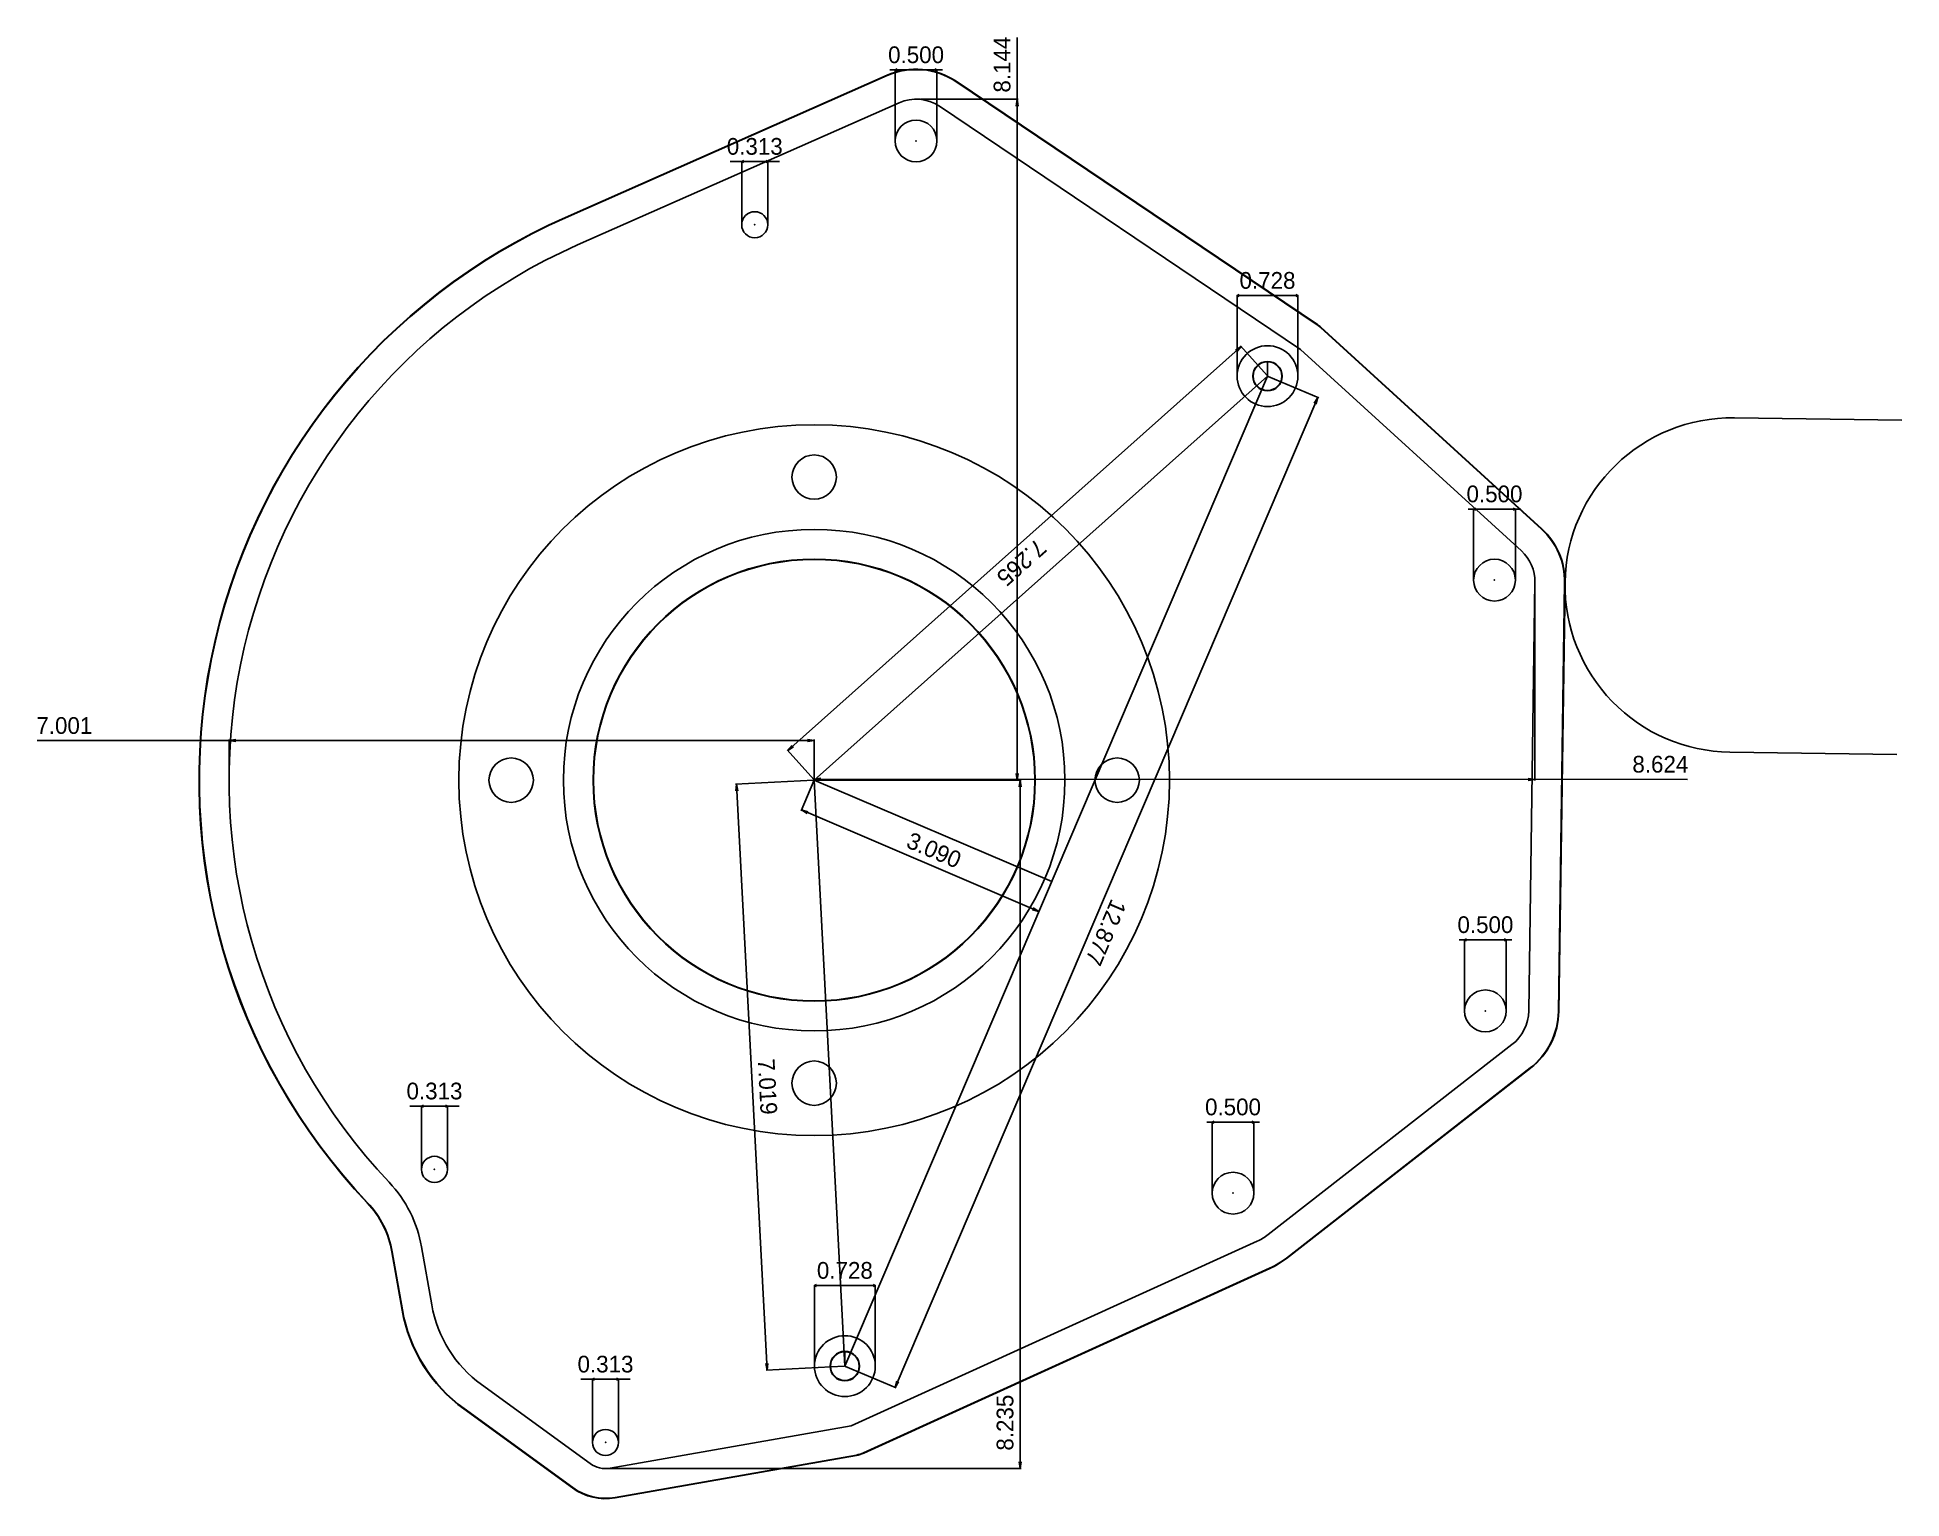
# Model space of a CAD drawing. Extents: x -9.3 to 13, y -8.6 to 8.9.
import ezdxf
from ezdxf.enums import TextEntityAlignment as Align

# ---------------------------------------------------------------- set-up
doc = ezdxf.new("R2010")
doc.units = 0

msp = doc.modelspace()

# ---------------------------------------------------------------- linework, layer by layer
at = {"layer": 'CAM', "color": 7, "linetype": 'CONTINUOUS'}
for p, q in [((0.904236, 8.496401), (1.534396, 8.496401)), ((0.969316, 8.496401), (0.994316, 8.508901)), ((0.969316, 7.648941), (0.969316, 8.500211)), ((0.969316, 8.496401), (0.994316, 8.483901)), ((1.469316, 8.496401), (1.444316, 8.508901)), ((1.469316, 8.496401), (1.444316, 8.483901)), ((1.469316, 7.648941), (1.469316, 8.500211)), ((-1.006046, 7.400336), (-0.415886, 7.400336)), ((-0.867216, 7.400336), (-0.842216, 7.412836)), ((-0.867216, 6.646626), (-0.867216, 7.404146)), ((-0.867216, 7.400336), (-0.842216, 7.387836)), ((-0.554716, 7.400336), (-0.579716, 7.412836)), ((-0.554716, 7.400336), (-0.579716, 7.387836)), ((-0.554716, 6.646626), (-0.554716, 7.404146)), ((5.060016, 5.797221), (5.085016, 5.809721)), ((5.060016, 4.835761), (5.060016, 5.801031)), ((5.788016, 5.797221), (5.763016, 5.809721)), ((5.788016, 4.835761), (5.788016, 5.801031)), ((5.060016, 5.797221), (5.788016, 5.797221)), ((5.060016, 5.797221), (5.085016, 5.784721)), ((5.788016, 5.797221), (5.763016, 5.784721)), ((7.824472, 3.242798), (8.454632, 3.242798)), ((7.889552, 3.242798), (7.914552, 3.255298)), ((7.889552, 2.395338), (7.889552, 3.246608)), ((7.889552, 3.242798), (7.914552, 3.230298)), ((8.389552, 3.242798), (8.364552, 3.255298)), ((8.389552, 3.242798), (8.364552, 3.230298)), ((8.389552, 2.395338), (8.389552, 3.246608)), ((7.715911, -1.909826), (8.346071, -1.909826)), ((7.780991, -1.909826), (7.805991, -1.897326)), ((7.780991, -2.757286), (7.780991, -1.906016)), ((7.780991, -1.909826), (7.805991, -1.922326)), ((8.280991, -1.909826), (8.255991, -1.897326)), ((8.280991, -1.909826), (8.255991, -1.922326)), ((8.280991, -2.757286), (8.280991, -1.906016)), ((-4.83788, -3.899731), (-4.24772, -3.899731)), ((-4.69905, -3.899731), (-4.67405, -3.887231)), ((-4.69905, -4.653441), (-4.69905, -3.895921)), ((-4.69905, -3.899731), (-4.67405, -3.912231)), ((-4.38655, -3.899731), (-4.41155, -3.887231)), ((-4.38655, -3.899731), (-4.41155, -3.912231)), ((-4.38655, -4.653441), (-4.38655, -3.895921)), ((4.69617, -4.090271), (5.32633, -4.090271)), ((4.76125, -4.090271), (4.78625, -4.077771)), ((4.76125, -4.937731), (4.76125, -4.086461)), ((4.76125, -4.090271), (4.78625, -4.102771)), ((5.26125, -4.090271), (5.23625, -4.077771)), ((5.26125, -4.090271), (5.23625, -4.102771)), ((5.26125, -4.937731), (5.26125, -4.086461)), ((0.003346, -6.045381), (0.028346, -6.032881)), ((0.003346, -7.006841), (0.003346, -6.041571)), ((0.003346, -6.045381), (0.731346, -6.045381)), ((0.003346, -6.045381), (0.028346, -6.057881)), ((0.731346, -6.045381), (0.706346, -6.032881)), ((0.731346, -6.045381), (0.706346, -6.057881)), ((0.731346, -7.006841), (0.731346, -6.041571)), ((-2.791531, -7.16675), (-2.201371, -7.16675)), ((-2.652701, -7.16675), (-2.627701, -7.15425)), ((-2.652701, -7.92046), (-2.652701, -7.16294)), ((-2.652701, -7.16675), (-2.627701, -7.17925)), ((-2.340201, -7.16675), (-2.365201, -7.15425)), ((-2.340201, -7.16675), (-2.365201, -7.17925)), ((-2.340201, -7.92046), (-2.340201, -7.16294))]:
    msp.add_line(p, q, dxfattribs=at)
at = {"layer": 'CAM', "color": 6, "linetype": 'CONTINUOUS'}
for p, q in [((-2.976649, 6.731237), (0.871505, 8.43293)), ((-2.974627, 6.726664), (0.873527, 8.428357)), ((1.696688, 8.355725), (6.017481, 5.447853)), ((1.69948, 8.359873), (6.020273, 5.452001)), ((6.058579, 5.415555), (8.7014, 3.003659)), ((6.06195, 5.419249), (8.70477, 3.007352)), ((5.424016, 5.009721), (5.424016, 4.838221)), ((5.424016, 4.838221), (5.424016, 5.009721)), ((5.424016, 5.004721), (5.424016, 4.833221)), ((5.424016, 4.833221), (5.424016, 5.004721)), ((13.011735, 4.305635), (11.011943, 4.33446)), ((8.978327, 2.363564), (8.904399, -2.765413)), ((8.983326, 2.363492), (8.909398, -2.765485)), ((10.954294, 0.334875), (12.954086, 0.30605)), ((8.567282, -3.443023), (5.649839, -5.716182)), ((8.570355, -3.446967), (5.652912, -5.720126)), ((-4.930185, -6.338944), (-5.052136, -5.644149)), ((-4.92526, -6.338079), (-5.047212, -5.643285)), ((5.448106, -5.838293), (0.590718, -8.046761)), ((5.450175, -5.842844), (0.592787, -8.051312)), ((0.367346, -7.004381), (0.367346, -6.832881)), ((0.367346, -6.837881), (0.367346, -7.009381)), ((0.367346, -7.009381), (0.367346, -6.837881)), ((-2.891899, -8.466946), (-4.191918, -7.521836)), ((-2.888959, -8.462902), (-4.188978, -7.517792)), ((0.50523, -8.073237), (-2.380921, -8.580426)), ((0.506095, -8.078162), (-2.380055, -8.58535))]:
    msp.add_line(p, q, dxfattribs=at)
for radius in [2.645, 2.64]:
    msp.add_circle((0, 0, -0.625), radius, dxfattribs=at)
for centre, radius, start, end in [((1.219316, 7.646401), 0.86, 56.059638, 113.855506), ((1.219316, 7.646401), 0.855, 56.059638, 113.855506), ((-0.000033, 0.000014), 7.36, 113.855506, 223.409283), ((-0.000033, 0.000014), 7.355, 113.855506, 223.409283), ((5.819274, 5.153338), 0.355, 47.615728, 56.059638), ((5.819274, 5.153338), 0.36, 47.615728, 56.059638), ((5.424016, 4.833221), 0.1765, 90, 270), ((5.424016, 4.833221), 0.1715, 90, 270), ((5.424016, 4.833221), 0.1765, 270, 450), ((5.424016, 4.833221), 0.1715, 270, 450), ((10.983118, 2.334667), 2, 89.174207, 179.174207), ((8.128415, 2.375814), 0.85, 359.174207, 407.615728), ((8.128415, 2.375814), 0.855, 359.174207, 407.615728), ((10.983118, 2.334667), 2, 179.174207, 269.174207), ((8.02949, -2.752803), 0.875, 307.924341, 359.174207), ((8.02949, -2.752803), 0.88, 307.924341, 359.174207), ((-6.174971, -5.84123), 1.14, 9.955223, 43.409283), ((-6.174971, -5.84123), 1.145, 9.955223, 43.409283), ((5.032146, -4.923414), 1.005, 294.449473, 307.924341), ((5.032146, -4.923414), 1.01, 294.449473, 307.924341), ((-3.098191, -6.01739), 1.86, 189.955223, 233.982979), ((-3.098191, -6.01739), 1.855, 189.955223, 233.982979), ((0.367346, -7.009381), 0.1765, 90, 270), ((0.367346, -7.009381), 0.1715, 90, 270), ((0.367346, -7.009381), 0.1765, 270, 450), ((0.367346, -7.009381), 0.1715, 270, 450), ((0.443787, -7.723595), 0.355, 279.966924, 294.449473), ((0.443787, -7.723595), 0.36, 279.966924, 294.449473), ((-2.496451, -7.923), 0.6725, 233.982979, 279.966924), ((-2.496451, -7.923), 0.6675, 233.982979, 279.966924)]:
    msp.add_arc(centre, radius, start, end, dxfattribs=at)
at = {"layer": 'Default', "color": 6, "linetype": 'CONTINUOUS'}
for p, q in [((1.017101, 8.103685), (-2.831053, 6.401992)), ((5.819274, 5.153338), (1.498481, 8.061211)), ((5.819274, 5.153338), (8.462094, 2.741441)), ((8.549436, -2.760297), (8.623364, 2.36868)), ((5.431649, -5.436149), (8.349092, -3.162991)), ((0.443787, -7.723595), (5.301175, -5.515127)), ((-4.697557, -5.581913), (-4.575605, -6.276707)), ((0.367346, -6.832881), (0.367346, -7.004381)), ((-3.980229, -7.230653), (-2.680209, -8.175763)), ((0.443787, -7.723595), (-2.442364, -8.230783))]:
    msp.add_line(p, q, dxfattribs=at)
at = {"layer": 'Default', "color": 7, "linetype": 'CONTINUOUS'}
for p, q in [((-0.003225, -0.007463), (-0.157186, -0.368034)), ((2.689741, -1.570387), (-0.152398, -0.356822)), ((-0.152398, -0.356822), (-0.074112, -0.377201)), ((-0.152398, -0.356822), (-0.083537, -0.399273)), ((2.838914, -1.221028), (2.684953, -1.581599)), ((2.689741, -1.570387), (2.611455, -1.550007)), ((2.689741, -1.570387), (2.62088, -1.527935)), ((0.311135, -6.962375), (0.311198, -6.962348))]:
    msp.add_line(p, q, dxfattribs=at)
at = {"layer": 'Default', "color": 6, "linetype": 'CONTINUOUS'}
for centre, radius in [((1.219316, 7.646401), 0.25), ((-0.710966, 6.644086), 0.15625), ((5.424016, 4.833221), 0.364), ((8.139552, 2.392798), 0.25), ((8.030991, -2.759826), 0.25), ((-4.5428, -4.655981), 0.15625), ((5.01125, -4.940271), 0.25), ((0.367346, -7.009381), 0.364), ((-2.496451, -7.923), 0.15625)]:
    msp.add_circle(centre, radius, dxfattribs=at)
at = {"layer": 'Default', "color": 9, "linetype": 'CONTINUOUS'}
for centre, radius in [((0, 0, -0.125), 4.251), ((0, 3.625), 0.265625), ((0, 0, -0.625), 3), ((-3.625, 0), 0.265625), ((3.625, 0), 0.265625), ((0, -3.625), 0.265625)]:
    msp.add_circle(centre, radius, dxfattribs=at)
at = {"layer": 'Default', "color": 6, "linetype": 'CONTINUOUS'}
for centre, radius, start, end in [((1.219316, 7.646401), 0.5, 56.059638, 113.855506), ((-0.000033, 0.000014), 7, 113.855506, 223.409283), ((8.128415, 2.375814), 0.495, 359.174207, 407.615728), ((8.02949, -2.752803), 0.52, 307.924341, 359.174207), ((-6.174971, -5.84123), 1.5, 9.955223, 43.409283), ((5.032146, -4.923414), 0.65, 294.449473, 307.924341), ((-3.098191, -6.01739), 1.5, 189.955223, 233.982979), ((-2.496451, -7.923), 0.3125, 233.982979, 279.966924)]:
    msp.add_arc(centre, radius, start, end, dxfattribs=at)
at = {"layer": 'Default', "color": 7}
for p in [(1.219316, 7.646401), (-0.710966, 6.644086), (5.424016, 4.833221), (8.139552, 2.392798), (-0.000033, 0.000014), (8.030991, -2.759826), (-4.5428, -4.655981), (5.01125, -4.940271), (0.367346, -7.009381), (-2.496451, -7.923)]:
    msp.add_point(p, dxfattribs=at)
at = {"layer": 'DIM', "color": 7, "linetype": 'CONTINUOUS'}
for p, q in [((2.428997, -0.000002), (2.428997, 8.883148)), ((1.271391, 8.144466), (2.441189, 8.144466)), ((2.428997, 8.144466), (2.416997, 8.064466)), ((2.428997, 8.144466), (2.440997, 8.064466)), ((5.109549, 5.18613), (-0.314501, 0.352922)), ((5.109549, 5.18613), (5.041838, 5.141867)), ((5.109549, 5.18613), (5.057805, 5.123949)), ((5.418609, 4.839289), (5.101438, 5.195233)), ((5.431492, 4.83003), (6.036141, 4.57185)), ((0.968258, -7.265964), (6.024928, 4.576638)), ((6.024928, 4.576638), (5.982477, 4.507777)), ((6.024928, 4.576638), (6.004549, 4.498352)), ((8.623415, 2.367687, -0.00003), (8.623415, -0.002692, -0.008829)), ((0, 0.472559, -0.125), (-9.294733, 0.472559, 0.040977)), ((-7.000033, 0.008142), (-7.000033, 0.484751)), ((-7.000033, 0.472559), (-6.920045, 0.484559, -0.001428)), ((-7.000033, 0.472559), (-6.920045, 0.460559, -0.001428)), ((0, 0.472559, -0.125), (-0.079987, 0.484559, -0.123572)), ((0, 0.472559, -0.125), (-0.079987, 0.460559, -0.123572)), ((0, 0.008128, -0.125), (0, 0.484751, -0.125)), ((-0.005441, 0.006081), (-0.322612, 0.362024)), ((-0.314501, 0.352922), (-0.262756, 0.415103)), ((-0.314501, 0.352922), (-0.246789, 0.397184)), ((0, 0.008128, -0.12497), (0, 0.022123, -0.124918)), ((0, 0.009931, -0.124963), (0.079992, 0.021927, -0.123841)), ((0, 0.009931, -0.124963), (10.447673, 0.009409, 0.015794)), ((0, 0.009931, -0.124963), (0.079992, -0.002073, -0.12393)), ((2.428997, -0.000002), (2.416997, 0.079998)), ((2.428997, -0.000002), (2.440997, 0.079998)), ((8.623415, 0.0095, -0.008783), (8.543422, 0.021504, -0.009817)), ((8.623415, 0.0095, -0.008783), (8.543422, -0.002496, -0.009906)), ((-0.008117, -0.000425), (-0.940985, -0.049315)), ((-0.92881, -0.048677), (-0.936607, -0.129195)), ((-0.92881, -0.048677), (-0.561464, -7.058058)), ((-0.92881, -0.048677), (-0.912639, -0.127939)), ((0.008128, -0.000002), (2.441189, -0.000002)), ((0.008128, -0.000002), (2.476815, -0.000002)), ((2.464623, -0.000002), (2.452623, -0.080002)), ((2.464623, -0.000002), (2.464623, -8.2355)), ((2.464623, -0.000002), (2.476623, -0.080002)), ((-0.561464, -7.058058), (-0.577635, -6.978795)), ((0.359229, -7.009806), (-0.573639, -7.058696)), ((-0.561464, -7.058058), (-0.553667, -6.977539)), ((0.374821, -7.012572), (0.97947, -7.270751)), ((0.968258, -7.265964), (0.988637, -7.187678)), ((0.968258, -7.265964), (1.010709, -7.197102)), ((-2.488323, -8.2355), (2.476815, -8.2355)), ((2.464623, -8.2355), (2.452623, -8.1555)), ((2.464623, -8.2355), (2.476623, -8.1555))]:
    msp.add_line(p, q, dxfattribs=at)
at = {"layer": 'DIM', "color": 6, "linetype": 'CONTINUOUS'}
for p, q in [((5.424016, 4.833221), (-0.000034, 0.000012)), ((5.424016, 4.833221), (0.367346, -7.009381)), ((-0.000034, 0.000012), (2.842105, -1.213553)), ((0, 0), (0.367346, -7.009381))]:
    msp.add_line(p, q, dxfattribs=at)

# ---------------------------------------------------------------- texts
at = {"layer": 'CAM', "color": 7}
for s, p in [('0.500', (1.219316, 8.577681)), ('0.313', (-0.710966, 7.481616)), ('0.728', (5.424016, 5.878501)), ('0.500', (8.139552, 3.324078)), ('0.500', (8.030991, -1.828546)), ('0.313', (-4.5428, -3.818451)), ('0.500', (5.01125, -4.008991)), ('0.728', (0.367346, -5.964101)), ('0.313', (-2.496451, -7.08547))]:
    msp.add_text(s, height=0.2, dxfattribs=at).set_placement(p, align=Align.CENTER)
at = {"layer": 'Default', "color": 7}
msp.add_text('3.090', height=0.2, rotation=-23.121994, dxfattribs=at).set_placement((1.395121, -0.929217), align=Align.CENTER)
at = {"layer": 'DIM', "color": 7}
for s, rotation, p in [('8.144', 90.000003, (2.347717, 8.5596)), ('7.265', -138.296728, (2.414797, 2.67605)), ('12.877', -113.121989, (3.397369, -1.784026)), ('7.019', -86.999999, (-0.657547, -3.671644)), ('8.235', 90.000003, (2.383343, -7.685733))]:
    msp.add_text(s, height=0.2, rotation=rotation, dxfattribs=at).set_placement(p, align=Align.CENTER)
at = {"layer": 'DIM', "color": 7, "extrusion": (0.017854, 0, 0.999841)}
msp.add_text('7.001', height=0.2, rotation=-89.999886, dxfattribs=at).set_placement((0.553822, 8.970437, -0.12498), align=Align.CENTER)
at = {"layer": 'DIM', "color": 7, "extrusion": (-0.013471, -0.003711, 0.999902)}
msp.add_text('8.624', height=0.2, rotation=-0.002865, dxfattribs=at).set_placement((10.123394, 0.090241, -0.124988), align=Align.CENTER)

doc.saveas('drawing.dxf')
